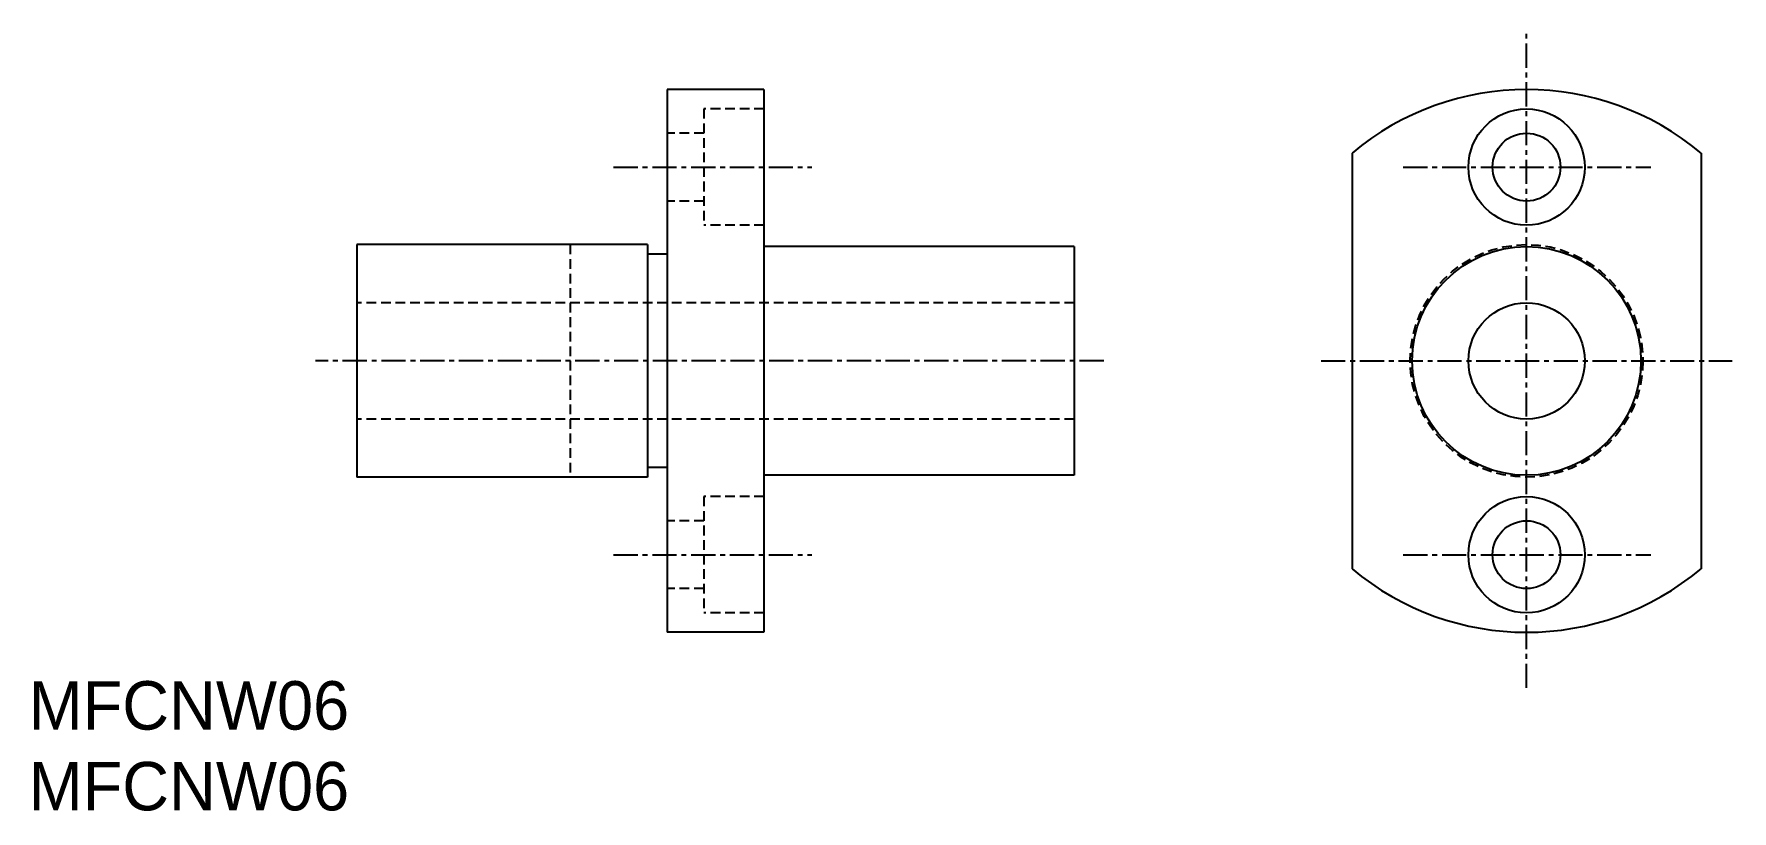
# Model space of a CAD drawing. Extents: x 10.3 to 97.9, y 10 to 50.1.
import ezdxf

# ---------------------------------------------------------------- set-up
doc = ezdxf.new("R2010")
doc.units = 0
doc.linetypes.add('CENTER', pattern=[2, 1.25, -0.25, 0.25, -0.25])
doc.linetypes.add('DASHED', pattern=[0.75, 0.5, -0.25])
doc.layers.get('0').update_dxf_attribs({"linetype": 'CONTINUOUS'})
doc.layers.add('CENTER', color=1, linetype='CENTER')

# ---------------------------------------------------------------- blocks, each defined once
blk = doc.blocks.new('*U2')
for p in [(115.64, 107.477), (115.64, 103.311)]:
    blk.add_text('MFCNW06', height=2.5).set_placement(p)

msp = doc.modelspace()

# ---------------------------------------------------------------- linework, layer by layer
at = {"color": 7, "linetype": 'CONTINUOUS'}
for p, q in [((47.924, 47.19), (42.924, 47.19)), ((42.924, 47.19), (42.924, 19.19)), ((47.924, 47.19), (47.924, 19.19)), ((87.254, 47.19), (87.254, 47.19)), ((78.254, 43.914), (78.254, 22.466)), ((96.254, 43.914), (96.254, 22.466)), ((26.924, 39.19), (26.924, 27.19)), ((41.924, 39.19), (26.924, 39.19)), ((41.924, 39.19), (41.924, 27.19)), ((42.924, 38.69), (41.924, 38.69)), ((63.924, 39.09), (47.924, 39.09)), ((63.924, 39.09), (63.924, 27.29)), ((41.924, 27.19), (26.924, 27.19)), ((42.924, 27.69), (41.924, 27.69)), ((63.924, 27.29), (47.924, 27.29)), ((47.924, 19.19), (42.924, 19.19)), ((42.924, 19.19), (42.924, 19.19))]:
    msp.add_line(p, q, dxfattribs=at)
at = {"color": 3, "linetype": 'DASHED'}
for p, q in [((47.924, 46.19), (44.824, 46.19)), ((44.824, 46.19), (44.824, 40.19)), ((44.824, 44.94), (42.924, 44.94)), ((44.824, 41.44), (42.924, 41.44)), ((47.924, 40.19), (44.824, 40.19)), ((37.924, 39.19), (37.924, 27.19)), ((63.924, 36.19), (26.924, 36.19)), ((63.924, 30.19), (26.924, 30.19)), ((47.924, 26.19), (44.824, 26.19)), ((44.824, 26.19), (44.824, 20.19)), ((44.824, 24.94), (42.924, 24.94)), ((44.824, 21.44), (42.924, 21.44)), ((47.924, 20.19), (44.824, 20.19))]:
    msp.add_line(p, q, dxfattribs=at)
at = {"color": 7, "linetype": 'CONTINUOUS'}
for centre, radius in [((87.254, 43.19), 3), ((87.254, 43.19), 1.75), ((87.254, 33.19), 5.9), ((87.254, 33.19), 3), ((87.254, 23.19), 3), ((87.254, 23.19), 1.75)]:
    msp.add_circle(centre, radius, dxfattribs=at)
at = {"color": 3, "linetype": 'DASHED'}
msp.add_circle((87.254, 33.19), 6, dxfattribs=at)
at = {"color": 7, "linetype": 'CONTINUOUS'}
for start, end in [(49.9948, 130.0052), (229.9948, 310.0052)]:
    msp.add_arc((87.254, 33.19), 14, start, end, dxfattribs=at)
at = {"layer": 'CENTER', "color": 1, "linetype": 'CENTER'}
for p, q in [((87.254, 16.319), (87.254, 50.061)), ((40.167, 43.19), (50.389, 43.19)), ((80.894, 43.19), (93.665, 43.19)), ((65.444, 33.19), (24.788, 33.19)), ((76.656, 33.19), (97.851, 33.19)), ((40.167, 23.19), (50.389, 23.19)), ((80.894, 23.19), (93.665, 23.19))]:
    msp.add_line(p, q, dxfattribs=at)

# ---------------------------------------------------------------- block references
at = {"color": 7, "linetype": 'CONTINUOUS'}
msp.add_blockref('*U2', (-105.64, -93.311), dxfattribs=at)

doc.saveas('drawing.dxf')
